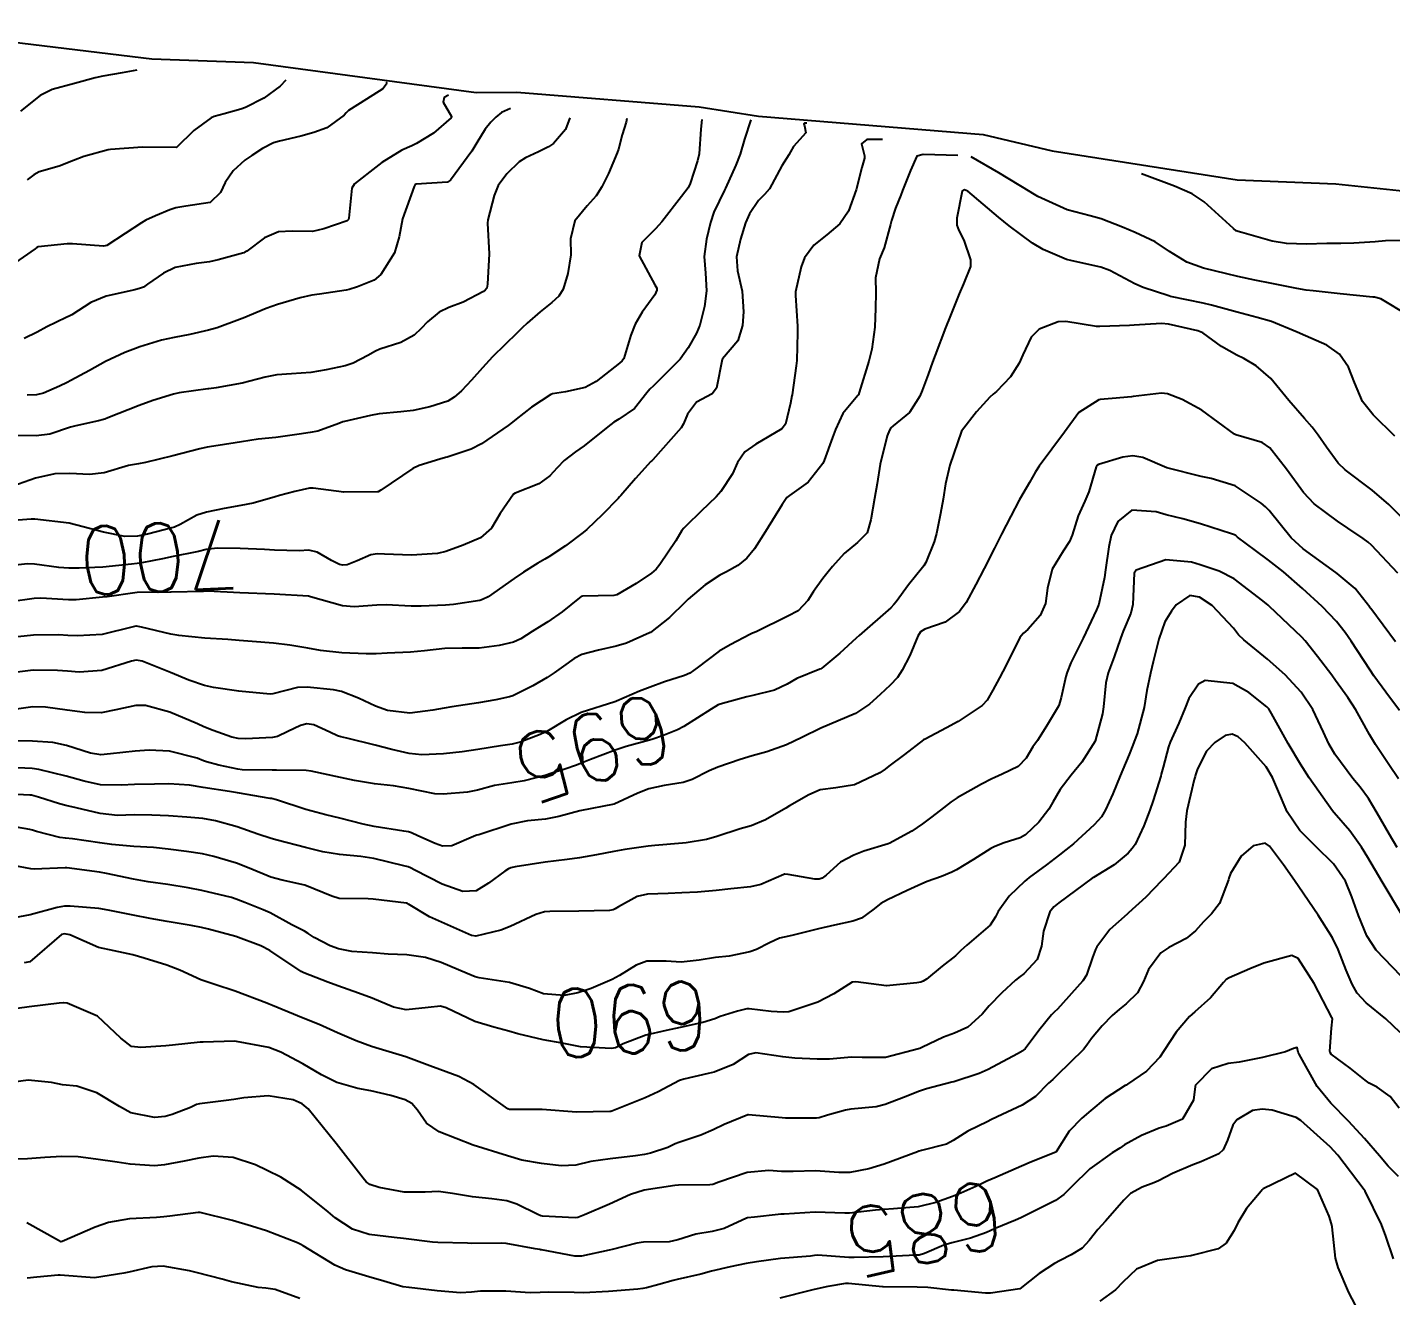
# Model space of a CAD drawing. Header units: metres. Extents: x 292545 to 299085, y 7450245 to 7463078.
# Drawn here: x 294825.5 to 294905.1, y 7462858.7 to 7462932.7 of the extents above; entities that cross this region are included whole.
import ezdxf
from ezdxf.enums import TextEntityAlignment as Align

# ---------------------------------------------------------------- set-up
doc = ezdxf.new("R2010")
doc.units = ezdxf.units.M
for name, color, linetype in [('Area', 45, 'Continuous'), ('Cotas', 45, 'Continuous'), ('Curvas de Nivel 1m', 11, 'Continuous'), ('Curvas de Nivel 5m', 15, 'Continuous')]:
    doc.layers.add(name, color=color, linetype=linetype)
doc.styles.add('Style-STANDARD', font='STANDARD.shx')

msp = doc.modelspace()

# ---------------------------------------------------------------- linework, layer by layer
at = {"layer": 'Area'}
msp.add_polyline3d([(294817.505, 7462932.72, 720.459), (294832.761, 7462930.872, 714.07), (294838.706, 7462930.671, 717.3), (294851.685, 7462928.923, 713.71), (294854.067, 7462928.942, 714.639), (294864.708, 7462928.084, 712.431), (294868.173, 7462927.534, 709.781), (294881.275, 7462926.47, 715.113), (294885.293, 7462925.504, 704.414), (294896.088, 7462923.814, 714.881), (294901.856, 7462923.59, 698.4), (294909.247, 7462922.816, 706.163)], dxfattribs=at)
at = {"layer": 'Curvas de Nivel 1m', "flags": 128}
for points, elevation in [([(294831.883, 7462930.21), (294831.028, 7462930.053), (294829.91, 7462929.87), (294829.453, 7462929.762), (294828.249, 7462929.433), (294826.942, 7462929.097), (294826.242, 7462928.739), (294825.105, 7462927.817)], 708), ([(294846.473, 7462929.52), (294846.452, 7462929.501), (294846.464, 7462929.461), (294846.445, 7462929.373), (294846.249, 7462929.134), (294845.297, 7462928.525), (294844.236, 7462927.87), (294844.099, 7462927.727), (294843.988, 7462927.592), (294842.978, 7462926.846), (294842.217, 7462926.577), (294841.469, 7462926.366), (294840.209, 7462926.074), (294839.872, 7462925.979), (294839.221, 7462925.65), (294838.608, 7462925.246), (294838.196, 7462924.957), (294837.504, 7462924.352), (294837.055, 7462923.671), (294836.765, 7462923.086), (294836.171, 7462922.497), (294834.755, 7462922.287), (294834.168, 7462922.182), (294833.819, 7462922.06), (294832.99, 7462921.722), (294832.422, 7462921.464), (294832.157, 7462921.308), (294831.21, 7462920.681), (294830.136, 7462919.984), (294829.954, 7462919.944), (294828.137, 7462920.082), (294827.835, 7462920.085), (294826.135, 7462919.913), (294826.057, 7462919.878), (294825.956, 7462919.803), (294824.12, 7462918.503)], 706), ([(294840.583, 7462929.64), (294840.249, 7462929.289), (294839.302, 7462928.589), (294838.237, 7462928.042), (294837.956, 7462927.942), (294836.984, 7462927.672), (294836.399, 7462927.51), (294836.229, 7462927.439), (294835.221, 7462926.692), (294834.203, 7462925.71), (294832.213, 7462925.73), (294830.364, 7462925.595), (294830.21, 7462925.573), (294828.797, 7462925.182), (294828.2, 7462924.948), (294827.368, 7462924.616), (294826.19, 7462924.277), (294825.88, 7462924.112), (294825.497, 7462923.81)], 707), ([(294853.703, 7462927.99), (294853.17, 7462927.75), (294852.836, 7462927.484), (294852.541, 7462927.174), (294852.222, 7462926.78), (294851.731, 7462925.976), (294851.438, 7462925.501), (294850.186, 7462923.798), (294850.014, 7462923.692), (294848.183, 7462923.564), (294848.139, 7462923.541), (294848.074, 7462923.433), (294847.386, 7462921.552), (294847.204, 7462920.497), (294846.935, 7462919.558), (294846.12, 7462918.291), (294845.731, 7462917.96), (294844.76, 7462917.584), (294844.278, 7462917.421), (294844.111, 7462917.376), (294842.557, 7462917.157), (294842.108, 7462917.087), (294841.416, 7462916.93), (294840.102, 7462916.552), (294839.432, 7462916.315), (294838.094, 7462915.751), (294838.031, 7462915.723), (294837.887, 7462915.662), (294836.573, 7462915.188), (294836.083, 7462915.049), (294834.98, 7462914.8), (294834.077, 7462914.619), (294833.336, 7462914.455), (294832.068, 7462914.079), (294831.814, 7462913.987), (294831.19, 7462913.743), (294830.058, 7462913.228), (294829.121, 7462912.701), (294828.046, 7462912.11), (294827.826, 7462912.002), (294827.387, 7462911.787), (294826.454, 7462911.38), (294826.038, 7462911.273), (294825.484, 7462911.255)], 704), ([(294864.863, 7462927.34), (294864.794, 7462926.775), (294864.697, 7462925.345), (294864.612, 7462924.932), (294864.186, 7462923.614), (294864.066, 7462923.352), (294863.677, 7462922.856), (294862.516, 7462921.375), (294862.358, 7462921.179), (294862.157, 7462920.968), (294861.36, 7462920.172), (294861.196, 7462919.389), (294862.116, 7462917.699), (294862.234, 7462917.498), (294862.237, 7462917.378), (294862.109, 7462917.114), (294861.382, 7462916.099), (294860.966, 7462915.391), (294860.712, 7462914.758), (294860.303, 7462913.398), (294860.205, 7462913.255), (294860.06, 7462913.127), (294858.689, 7462912.06), (294858.046, 7462911.694), (294856.904, 7462911.441), (294856.151, 7462911.339), (294856.041, 7462911.301), (294854.928, 7462910.562), (294854.019, 7462909.864), (294853.813, 7462909.676), (294853.566, 7462909.477), (294852.002, 7462908.422), (294851.394, 7462908.111), (294849.994, 7462907.641), (294849.903, 7462907.612), (294849.574, 7462907.524), (294848.369, 7462907.157), (294847.987, 7462906.971), (294846.119, 7462905.712), (294845.973, 7462905.623), (294845.929, 7462905.615), (294843.973, 7462905.59), (294842.187, 7462905.829), (294841.975, 7462905.82), (294841.111, 7462905.629), (294840.211, 7462905.396), (294839.968, 7462905.318), (294838.67, 7462904.945), (294837.96, 7462904.822), (294836.984, 7462904.648), (294835.954, 7462904.436), (294835.394, 7462904.252), (294834.414, 7462903.705), (294834.09, 7462903.56), (294833.941, 7462903.515), (294832.512, 7462903.149), (294831.936, 7462903.031), (294831.201, 7462903.007), (294829.938, 7462903.257), (294827.943, 7462903.78), (294825.946, 7462904.017), (294825.734, 7462904.016), (294823.944, 7462903.884)], 701), ([(294860.473, 7462927.4), (294860.444, 7462927.184), (294860.219, 7462926.45), (294859.994, 7462925.614), (294859.926, 7462925.403), (294859.414, 7462924.184), (294859.033, 7462923.411), (294858.698, 7462922.894), (294858.172, 7462922.304), (294857.443, 7462921.431), (294857.204, 7462920.377), (294857.209, 7462919.434), (294857.043, 7462918.357), (294856.761, 7462917.44), (294856.513, 7462917.038), (294856.101, 7462916.654), (294855.433, 7462916.116), (294854.675, 7462915.464), (294854.369, 7462915.178), (294854.077, 7462914.896), (294852.652, 7462913.491), (294852.056, 7462912.848), (294851.418, 7462912.138), (294850.833, 7462911.512), (294850.416, 7462911.137), (294850.034, 7462910.914), (294848.99, 7462910.569), (294848.025, 7462910.366), (294847.293, 7462910.282), (294846.022, 7462910.169), (294845.526, 7462910.07), (294844.015, 7462909.716), (294843.915, 7462909.691), (294843.672, 7462909.593), (294842.462, 7462909.152), (294842.008, 7462909.07), (294841.36, 7462908.974), (294840.004, 7462908.787), (294838.973, 7462908.68), (294838.002, 7462908.529), (294836.645, 7462908.326), (294835.998, 7462908.225), (294835.563, 7462908.131), (294833.993, 7462907.71), (294832.396, 7462907.319), (294831.988, 7462907.256), (294831.401, 7462907.153), (294829.983, 7462906.726), (294829.129, 7462906.621), (294827.982, 7462906.689), (294827.106, 7462906.665), (294825.979, 7462906.412), (294824.324, 7462905.825)], 702), ([(294870.983, 7462927.12), (294870.851, 7462927.118), (294870.802, 7462927.083), (294870.848, 7462926.962), (294870.933, 7462926.562), (294870.21, 7462925.763), (294870.027, 7462925.461), (294869.934, 7462925.284), (294869.533, 7462924.627), (294868.801, 7462923.301), (294868.522, 7462922.961), (294868.172, 7462922.608), (294867.642, 7462921.834), (294867.415, 7462921.317), (294867.121, 7462920.348), (294866.883, 7462919.323), (294866.944, 7462918.502), (294867.219, 7462917.319), (294867.298, 7462916.115), (294867.231, 7462915.319), (294866.967, 7462914.428), (294866.063, 7462913.368), (294866.048, 7462913.345), (294865.717, 7462911.663), (294865.46, 7462911.336), (294864.54, 7462910.841), (294864.025, 7462910.156), (294863.783, 7462909.586), (294863.644, 7462909.356), (294861.994, 7462907.474), (294861.947, 7462907.427), (294861.891, 7462907.381), (294860.981, 7462906.392), (294860.123, 7462905.398), (294860.052, 7462905.319), (294859.97, 7462905.234), (294859.072, 7462904.297), (294858.153, 7462903.427), (294857.941, 7462903.249), (294856.913, 7462902.46), (294855.927, 7462901.823), (294855.69, 7462901.687), (294855.292, 7462901.456), (294854.45, 7462900.93), (294853.914, 7462900.563), (294852.384, 7462899.493), (294852.069, 7462899.329), (294851.9, 7462899.283), (294850.37, 7462899.041), (294849.895, 7462899.003), (294848.485, 7462898.943), (294847.894, 7462898.941), (294846.435, 7462899.022), (294845.895, 7462899.01), (294844.578, 7462898.897), (294843.894, 7462898.964), (294842.027, 7462899.492), (294841.901, 7462899.521), (294839.903, 7462899.64), (294837.904, 7462899.723), (294836.031, 7462899.815), (294835.904, 7462899.812), (294835.79, 7462899.805), (294833.903, 7462899.767), (294833.849, 7462899.765), (294831.903, 7462899.739), (294831.768, 7462899.732), (294830.156, 7462899.499), (294829.898, 7462899.464), (294828.354, 7462899.317), (294827.896, 7462899.315), (294826.292, 7462899.409), (294825.897, 7462899.396), (294824.513, 7462899.204)], 699), ([(294857.153, 7462927.44), (294856.913, 7462926.749), (294856.21, 7462925.947), (294855.91, 7462925.75), (294855.327, 7462925.459), (294854.564, 7462925.101), (294854.197, 7462924.862), (294853.49, 7462924.177), (294852.983, 7462923.482), (294852.751, 7462922.911), (294852.374, 7462921.488), (294852.359, 7462921.289), (294852.451, 7462919.495), (294852.359, 7462917.74), (294852.304, 7462917.497), (294852.22, 7462917.389), (294852.11, 7462917.307), (294850.94, 7462916.672), (294850.101, 7462916.361), (294849.535, 7462916.089), (294848.846, 7462915.532), (294848.487, 7462915.136), (294848.081, 7462914.759), (294847.302, 7462914.325), (294846.068, 7462913.932), (294845.81, 7462913.829), (294845.373, 7462913.577), (294844.517, 7462913.127), (294844.057, 7462912.968), (294842.931, 7462912.724), (294842.053, 7462912.573), (294840.919, 7462912.494), (294840.051, 7462912.448), (294839.389, 7462912.307), (294838.046, 7462911.947), (294836.518, 7462911.683), (294836.1, 7462911.631), (294836.042, 7462911.623), (294834.359, 7462911.386), (294834.039, 7462911.322), (294832.819, 7462910.938), (294832.032, 7462910.653), (294830.199, 7462909.931), (294830.024, 7462909.859), (294829.952, 7462909.832), (294829.654, 7462909.764), (294828.324, 7462909.471), (294828.017, 7462909.383), (294826.818, 7462908.984), (294826.009, 7462908.892), (294824.915, 7462908.91)], 703), ([(294875.393, 7462926.18), (294874.479, 7462926.167), (294874.168, 7462925.916), (294874.357, 7462925.228), (294874.352, 7462925.078), (294874.196, 7462924.532), (294873.856, 7462923.235), (294873.421, 7462921.984), (294872.909, 7462921.249), (294872.146, 7462920.605), (294871.394, 7462920.014), (294870.845, 7462919.273), (294870.654, 7462918.749), (294870.328, 7462917.278), (294870.316, 7462917.071), (294870.433, 7462915.276), (294870.445, 7462914.911), (294870.398, 7462913.277), (294870.363, 7462912.974), (294870.123, 7462911.279), (294870.111, 7462911.21), (294870.036, 7462910.798), (294869.745, 7462909.556), (294869.532, 7462909.287), (294868.004, 7462908.39), (294867.36, 7462907.956), (294866.943, 7462907.32), (294866.652, 7462906.658), (294865.976, 7462905.631), (294865.833, 7462905.473), (294865.69, 7462905.333), (294864.82, 7462904.481), (294863.947, 7462903.633), (294863.803, 7462903.495), (294863.693, 7462903.354), (294863.34, 7462902.762), (294862.411, 7462901.375), (294862.188, 7462901.108), (294861.915, 7462900.875), (294861.018, 7462900.277), (294859.896, 7462899.61), (294859.732, 7462899.566), (294857.895, 7462899.537), (294857.818, 7462899.507), (294857.724, 7462899.432), (294856.718, 7462898.608), (294855.879, 7462898.032), (294855.518, 7462897.814), (294854.96, 7462897.459), (294854.298, 7462897.036), (294853.867, 7462896.84), (294853.026, 7462896.644), (294851.863, 7462896.504), (294850.884, 7462896.489), (294849.863, 7462896.484), (294848.668, 7462896.345), (294847.86, 7462896.256), (294846.493, 7462896.194), (294845.859, 7462896.164), (294845.277, 7462896.158), (294843.859, 7462896.22), (294842.615, 7462896.363), (294841.862, 7462896.502), (294840.826, 7462896.667), (294839.864, 7462896.78), (294838.626, 7462896.892), (294837.866, 7462896.949), (294837.192, 7462896.995), (294835.867, 7462897.084), (294834.347, 7462897.226), (294833.869, 7462897.318), (294832.159, 7462897.727), (294831.874, 7462897.781), (294831.825, 7462897.779), (294831.672, 7462897.733), (294829.868, 7462897.3), (294828.433, 7462897.208), (294827.868, 7462897.24), (294827.348, 7462897.268), (294825.867, 7462897.257), (294824.575, 7462897.113)], 698), ([(294879.803, 7462925.24), (294877.78, 7462925.301), (294877.4, 7462925.198), (294877.041, 7462924.355), (294876.571, 7462923.206), (294876.465, 7462922.921), (294876.167, 7462922.163), (294875.919, 7462921.449), (294875.864, 7462921.213), (294875.5, 7462919.856), (294875.218, 7462919.219), (294874.996, 7462918.101), (294875.002, 7462917.227), (294874.996, 7462916.33), (294874.957, 7462915.227), (294874.787, 7462913.946), (294874.609, 7462913.232), (294874.045, 7462911.403), (294874.001, 7462911.283), (294873.968, 7462911.241), (294873.094, 7462910.182), (294872.656, 7462909.254), (294872.48, 7462908.784), (294871.995, 7462907.445), (294871.941, 7462907.313), (294871.917, 7462907.261), (294871.058, 7462906.188), (294869.965, 7462905.411), (294869.818, 7462905.282), (294869.54, 7462904.867), (294868.572, 7462903.301), (294867.933, 7462902.288), (294867.489, 7462901.752), (294866.959, 7462901.32), (294866.301, 7462900.942), (294865.914, 7462900.75), (294865.054, 7462900.194), (294864.065, 7462899.357), (294863.891, 7462899.188), (294862.965, 7462898.286), (294861.873, 7462897.414), (294861.852, 7462897.401), (294861.807, 7462897.381), (294860.47, 7462896.791), (294859.865, 7462896.602), (294858.827, 7462896.38), (294857.86, 7462896.13), (294857.404, 7462895.888), (294856.784, 7462895.441), (294856.243, 7462895.05), (294855.843, 7462894.789), (294854.995, 7462894.299), (294853.827, 7462893.711), (294853.644, 7462893.654), (294852.846, 7462893.485), (294851.821, 7462893.301), (294850.269, 7462893.065), (294849.818, 7462892.992), (294849.159, 7462892.872), (294847.815, 7462892.71), (294846.523, 7462892.856), (294845.818, 7462893.118), (294844.816, 7462893.58), (294843.829, 7462893.964), (294843.368, 7462894.059), (294841.832, 7462894.216), (294841.26, 7462894.197), (294839.826, 7462893.827), (294839.663, 7462893.804), (294837.836, 7462893.99), (294836.36, 7462894.204), (294835.839, 7462894.309), (294834.921, 7462894.62), (294833.847, 7462895.072), (294832.198, 7462895.727), (294831.853, 7462895.788), (294831.575, 7462895.734), (294829.847, 7462895.188), (294828.525, 7462895.094), (294827.847, 7462895.146), (294827.255, 7462895.196), (294825.847, 7462895.215), (294824.605, 7462895.063)], 697), ([(294906.093, 7462915.894), (294904.479, 7462916.876), (294904.104, 7462916.966), (294904.003, 7462916.982), (294902.107, 7462917.171), (294900.537, 7462917.343), (294900.118, 7462917.388), (294899.584, 7462917.47), (294898.121, 7462917.766), (294897.121, 7462917.962), (294896.125, 7462918.188), (294895.486, 7462918.339), (294894.13, 7462918.659), (294893.16, 7462919.01), (294892.139, 7462919.638), (294891.305, 7462920.193), (294890.15, 7462920.752), (294889.395, 7462921.058), (294888.16, 7462921.541), (294887.517, 7462921.722), (294886.168, 7462922.067), (294884.456, 7462922.838), (294884.181, 7462923.012), (294884.019, 7462923.122), (294882.194, 7462924.237), (294880.583, 7462925.16)], 697), ([(294906.147, 7462920.288), (294904.757, 7462920.264), (294904.146, 7462920.197), (294902.911, 7462920.127), (294902.145, 7462920.11), (294901.336, 7462920.104), (294900.144, 7462920.075), (294898.98, 7462920.106), (294898.146, 7462920.249), (294896.374, 7462920.745), (294896.151, 7462920.801), (294896.029, 7462920.85), (294895.874, 7462920.974), (294894.176, 7462922.528), (294893.467, 7462923.007), (294892.441, 7462923.456), (294890.513, 7462924.17)], 698), ([(294905.301, 7462908.867), (294904.025, 7462910.101), (294903.401, 7462910.886), (294902.941, 7462912), (294902.592, 7462912.895), (294902.07, 7462913.638), (294901.333, 7462914.168), (294900.081, 7462914.708), (294899.589, 7462914.935), (294898.092, 7462915.545), (294897.265, 7462915.789), (294896.1, 7462916.101), (294894.588, 7462916.51), (294894.107, 7462916.627), (294892.212, 7462917.019), (294892.113, 7462917.044), (294890.605, 7462917.53), (294890.12, 7462917.743), (294888.672, 7462918.521), (294888.13, 7462918.73), (294886.471, 7462919.087), (294886.134, 7462919.178), (294884.779, 7462919.75), (294884.143, 7462920.133), (294882.799, 7462921.134), (294882.16, 7462921.644), (294880.387, 7462923.158), (294880.184, 7462923.231), (294880.04, 7462923.162), (294879.744, 7462921.582), (294879.732, 7462921.166), (294879.854, 7462920.868), (294880.144, 7462920.302), (294880.527, 7462919.156), (294880.531, 7462918.754), (294880.119, 7462917.748), (294879.87, 7462917.164), (294879.366, 7462915.899), (294879.079, 7462915.175), (294878.469, 7462913.586), (294878.322, 7462913.186), (294878.056, 7462912.463), (294877.714, 7462911.525), (294877.585, 7462911.195), (294876.982, 7462910.247), (294876.017, 7462909.471), (294875.88, 7462909.347), (294875.799, 7462909.213), (294875.674, 7462908.88), (294875.263, 7462907.221), (294875.098, 7462906.101), (294874.934, 7462905.225), (294874.71, 7462903.989), (294874.512, 7462903.231), (294873.937, 7462902.653), (294873.165, 7462902.013), (294872.485, 7462901.254), (294872.226, 7462900.949), (294871.913, 7462900.568), (294871.371, 7462899.795), (294871.043, 7462899.268), (294870.481, 7462898.68), (294869.884, 7462898.361), (294868.024, 7462897.457), (294867.874, 7462897.392), (294867.813, 7462897.371), (294867.705, 7462897.312), (294866.505, 7462896.685), (294865.863, 7462896.314), (294864.593, 7462895.349), (294864.158, 7462895.045), (294863.846, 7462894.905), (294862.683, 7462894.528), (294861.836, 7462894.219), (294861.231, 7462893.987), (294859.888, 7462893.399), (294859.844, 7462893.378), (294859.823, 7462893.373), (294859.78, 7462893.358), (294857.816, 7462892.746), (294856.944, 7462892.306), (294855.805, 7462891.636), (294855.684, 7462891.572), (294855.42, 7462891.454), (294854.26, 7462891.004), (294853.797, 7462890.895), (294853.114, 7462890.798), (294851.794, 7462890.582), (294850.865, 7462890.437), (294849.791, 7462890.328), (294848.528, 7462890.276), (294847.791, 7462890.341), (294846.776, 7462890.577), (294845.796, 7462890.833), (294844.136, 7462891.25), (294843.8, 7462891.329), (294843.597, 7462891.389), (294843.156, 7462891.6), (294842.212, 7462892.019), (294841.807, 7462892.074), (294841.441, 7462891.989), (294840.705, 7462891.631), (294840.09, 7462891.347), (294839.799, 7462891.29), (294838.253, 7462891.201), (294837.798, 7462891.216), (294837.43, 7462891.296), (294836.341, 7462891.682), (294835.806, 7462891.901), (294835.426, 7462892.077), (294833.819, 7462892.764), (294832.397, 7462893.151), (294831.824, 7462893.153), (294830.675, 7462892.892), (294829.817, 7462892.731), (294828.848, 7462892.739), (294827.819, 7462892.875), (294826.564, 7462893.057), (294825.822, 7462893.066), (294824.725, 7462892.915)], 696), ([(294905.463, 7462900.865), (294903.937, 7462902.499), (294903.732, 7462902.674), (294903.441, 7462902.888), (294902.551, 7462903.503), (294901.953, 7462903.905), (294900.593, 7462904.924), (294899.973, 7462905.578), (294898.98, 7462906.94), (294898.005, 7462908.179), (294897.548, 7462908.497), (294896.013, 7462908.948), (294895.948, 7462908.981), (294894.027, 7462910.388), (294892.89, 7462911.011), (294892.038, 7462911.338), (294891.688, 7462911.375), (294890.035, 7462911.178), (294889.922, 7462911.163), (294888.8, 7462911.062), (294888.106, 7462910.996), (294888.032, 7462910.978), (294886.859, 7462910.247), (294886.013, 7462909.09), (294884.538, 7462907.112), (294884.326, 7462906.777), (294883.979, 7462906.169), (294883.587, 7462905.505), (294883.375, 7462905.126), (294882.884, 7462904.2), (294882.353, 7462903.136), (294882.211, 7462902.866), (294881.935, 7462902.33), (294881.326, 7462901.149), (294880.853, 7462900.211), (294880.287, 7462899.164), (294879.888, 7462898.631), (294879.048, 7462898.011), (294877.877, 7462897.605), (294877.615, 7462897.454), (294877.46, 7462897.194), (294877.002, 7462896.058), (294876.542, 7462895.203), (294876.268, 7462894.784), (294875.84, 7462894.327), (294875.259, 7462893.791), (294874.642, 7462893.228), (294873.817, 7462892.688), (294872.814, 7462892.249), (294871.809, 7462891.828), (294870.684, 7462891.277), (294869.799, 7462890.85), (294868.645, 7462890.45), (294867.792, 7462890.213), (294867.102, 7462890.005), (294865.785, 7462889.561), (294865.291, 7462889.337), (294864.3, 7462888.828), (294863.772, 7462888.654), (294862.665, 7462888.476), (294861.766, 7462888.278), (294861.119, 7462888.03), (294859.753, 7462887.4), (294857.749, 7462887.003), (294856.506, 7462886.682), (294855.744, 7462886.526), (294854.693, 7462886.417), (294853.74, 7462886.23), (294851.847, 7462885.612), (294851.734, 7462885.58), (294851.674, 7462885.561), (294851.539, 7462885.502), (294850.276, 7462884.966), (294849.727, 7462884.949), (294849.294, 7462885.092), (294848.288, 7462885.542), (294847.912, 7462885.725), (294847.735, 7462885.787), (294847.464, 7462885.824), (294845.738, 7462886.083), (294845.096, 7462886.219), (294843.743, 7462886.568), (294842.916, 7462886.774), (294841.748, 7462887.084), (294840.037, 7462887.637), (294839.754, 7462887.714), (294839.666, 7462887.729), (294837.759, 7462888.055), (294837.294, 7462888.133), (294835.763, 7462888.371), (294834.967, 7462888.496), (294833.766, 7462888.584), (294832.921, 7462888.567), (294831.765, 7462888.548), (294831.004, 7462888.508), (294829.764, 7462888.516), (294828.809, 7462888.728), (294827.772, 7462889.036), (294826.164, 7462889.417), (294825.778, 7462889.468), (294824.049, 7462889.558)], 694), ([(294905.334, 7462896.865), (294903.892, 7462898.81), (294903.864, 7462898.851), (294903.841, 7462898.881), (294902.981, 7462899.971), (294901.922, 7462900.86), (294901.854, 7462900.911), (294899.937, 7462902.298), (294899.242, 7462902.937), (294897.959, 7462904.531), (294897.755, 7462904.747), (294897.493, 7462904.957), (294895.978, 7462905.963), (294894.585, 7462906.393), (294893.986, 7462906.514), (294891.993, 7462907.02), (294890.581, 7462907.623), (294890, 7462907.719), (294889.419, 7462907.635), (294887.994, 7462907.214), (294887.909, 7462907.156), (294887.865, 7462907.071), (294887.431, 7462905.616), (294887.209, 7462905.078), (294886.823, 7462904.212), (294886.461, 7462903.085), (294886.314, 7462902.712), (294885.934, 7462902.157), (294885.291, 7462901.099), (294885.025, 7462899.99), (294884.908, 7462899.11), (294884.606, 7462898.392), (294883.878, 7462897.59), (294883.624, 7462897.374), (294883.412, 7462897.125), (294882.905, 7462896.088), (294882.429, 7462895.134), (294882.22, 7462894.764), (294881.836, 7462894.037), (294881.516, 7462893.456), (294881.222, 7462893.149), (294879.813, 7462892.213), (294879.136, 7462891.851), (294877.891, 7462891.189), (294877.834, 7462891.158), (294877.802, 7462891.137), (294876.692, 7462890.299), (294875.779, 7462889.601), (294875.559, 7462889.43), (294875.245, 7462889.218), (294873.766, 7462888.512), (294872.671, 7462888.349), (294871.768, 7462888.233), (294871.105, 7462887.928), (294869.982, 7462887.287), (294869.752, 7462887.156), (294868.572, 7462886.474), (294867.741, 7462886.134), (294867.103, 7462885.953), (294865.735, 7462885.513), (294865.131, 7462885.339), (294863.952, 7462885.135), (294863.729, 7462885.111), (294862.121, 7462884.982), (294861.726, 7462884.936), (294860.372, 7462884.745), (294859.721, 7462884.624), (294858.705, 7462884.428), (294857.715, 7462884.262), (294856.994, 7462884.157), (294855.718, 7462884.001), (294853.967, 7462883.727), (294853.715, 7462883.681), (294853.57, 7462883.626), (294853.357, 7462883.484), (294852.42, 7462882.775), (294851.696, 7462882.344), (294850.906, 7462882.296), (294849.701, 7462882.725), (294848.121, 7462883.544), (294847.853, 7462883.686), (294847.715, 7462883.735), (294847.473, 7462883.795), (294845.719, 7462884.226), (294844.954, 7462884.345), (294843.722, 7462884.453), (294842.735, 7462884.617), (294841.725, 7462884.864), (294840.075, 7462885.291), (294839.73, 7462885.388), (294838.955, 7462885.648), (294837.737, 7462886.074), (294836.481, 7462886.42), (294835.741, 7462886.548), (294834.813, 7462886.628), (294833.743, 7462886.704), (294832.776, 7462886.758), (294831.743, 7462886.763), (294830.754, 7462886.739), (294829.744, 7462886.839), (294828.345, 7462887.176), (294827.748, 7462887.324), (294827.382, 7462887.418), (294826.162, 7462887.804), (294825.754, 7462887.909), (294825.64, 7462887.925), (294823.756, 7462888.014)], 693), ([(294905.56, 7462892.863), (294904.775, 7462893.929), (294904.075, 7462894.878), (294903.848, 7462895.209), (294902.747, 7462896.897), (294902.387, 7462897.412), (294901.884, 7462898.043), (294901.062, 7462898.918), (294899.909, 7462899.973), (294898.794, 7462900.941), (294897.93, 7462901.637), (294897.171, 7462902.198), (294896.123, 7462902.977), (294896.024, 7462903.059), (294895.944, 7462903.104), (294895.76, 7462903.166), (294893.95, 7462903.74), (294892.923, 7462904.04), (294891.956, 7462904.283), (294891.375, 7462904.447), (294889.958, 7462904.547), (294889.123, 7462903.886), (294888.752, 7462903.062), (294888.598, 7462902.401), (294888.421, 7462901.065), (294888.361, 7462900.62), (294888.028, 7462899.069), (294887.993, 7462898.968), (294887.89, 7462898.732), (294887.114, 7462897.081), (294886.398, 7462895.632), (294886.174, 7462895.095), (294886.102, 7462894.844), (294885.831, 7462893.62), (294885.712, 7462893.214), (294885.66, 7462893.102), (294884.974, 7462891.946), (294884.435, 7462891.114), (294884.178, 7462890.735), (294883.787, 7462890.082), (294883.32, 7462889.584), (294882.386, 7462889.134), (294881.96, 7462888.95), (294881.77, 7462888.862), (294881.184, 7462888.565), (294879.759, 7462887.76), (294879.405, 7462887.525), (294878.958, 7462887.178), (294878.287, 7462886.645), (294877.743, 7462886.236), (294877.113, 7462885.822), (294876.008, 7462885.207), (294875.821, 7462885.12), (294875.731, 7462885.088), (294874.316, 7462884.642), (294873.721, 7462884.424), (294872.955, 7462884.007), (294872.117, 7462883.256), (294871.885, 7462883.074), (294871.7, 7462883.01), (294871.449, 7462883.012), (294869.888, 7462883.287), (294869.703, 7462883.315), (294869.681, 7462883.312), (294869.635, 7462883.291), (294868.292, 7462882.709), (294867.696, 7462882.574), (294866.555, 7462882.46), (294865.693, 7462882.347), (294864.597, 7462882.252), (294863.691, 7462882.214), (294862.888, 7462882.171), (294861.691, 7462882.144), (294861.076, 7462881.999), (294859.999, 7462881.397), (294859.801, 7462881.279), (294859.681, 7462881.227), (294859.474, 7462881.196), (294857.68, 7462881.148), (294855.987, 7462881.14), (294855.68, 7462881.115), (294855.18, 7462880.959), (294853.671, 7462880.26), (294853.122, 7462880.032), (294851.665, 7462879.695), (294851.428, 7462879.739), (294849.673, 7462880.502), (294848.966, 7462880.821), (294847.752, 7462881.549), (294847.684, 7462881.59), (294847.627, 7462881.607), (294845.687, 7462881.853), (294845.392, 7462881.869), (294843.688, 7462881.898), (294843.26, 7462882.026), (294841.699, 7462882.668), (294840.369, 7462882.967), (294839.705, 7462883.133), (294838.445, 7462883.653), (294837.716, 7462883.945), (294836.388, 7462884.348), (294835.721, 7462884.496), (294834.788, 7462884.634), (294833.724, 7462884.775), (294832.862, 7462884.861), (294831.725, 7462884.931), (294830.441, 7462885.038), (294829.727, 7462885.133), (294828.136, 7462885.369), (294827.729, 7462885.408), (294827.396, 7462885.452), (294826.032, 7462885.806), (294825.797, 7462885.873), (294825.734, 7462885.887), (294825.64, 7462885.905), (294823.737, 7462886.248)], 692), ([(294905.513, 7462888.863), (294904.953, 7462889.7), (294904.166, 7462890.876), (294903.809, 7462891.459), (294903.311, 7462892.381), (294903.025, 7462892.892), (294902.544, 7462893.613), (294901.84, 7462894.604), (294901.612, 7462894.912), (294900.773, 7462896.007), (294900.058, 7462896.928), (294899.875, 7462897.136), (294897.96, 7462898.949), (294897.894, 7462899.007), (294897.588, 7462899.264), (294895.916, 7462900.541), (294895.053, 7462900.989), (294893.926, 7462901.356), (294893.423, 7462901.51), (294891.929, 7462901.643), (294890.199, 7462901.046), (294890.09, 7462900.878), (294890.013, 7462899.048), (294889.888, 7462898.546), (294889.439, 7462897.493), (294889.281, 7462897.056), (294888.92, 7462895.996), (294888.568, 7462895.063), (294888.431, 7462894.477), (294888.297, 7462893.065), (294888.228, 7462892.657), (294887.803, 7462891.07), (294887.025, 7462889.841), (294886.417, 7462889.09), (294885.764, 7462888.239), (294885.345, 7462887.517), (294885.107, 7462887.106), (294884.522, 7462886.335), (294883.738, 7462885.6), (294883.428, 7462885.431), (294882.501, 7462885.132), (294881.945, 7462884.922), (294881.728, 7462884.807), (294880.713, 7462884.16), (294879.709, 7462883.557), (294879.455, 7462883.424), (294878.848, 7462883.179), (294878.012, 7462882.874), (294877.698, 7462882.747), (294876.837, 7462882.346), (294875.689, 7462881.808), (294875.31, 7462881.601), (294874.836, 7462881.228), (294874.18, 7462880.733), (294873.676, 7462880.557), (294872.595, 7462880.329), (294871.671, 7462880.118), (294870.117, 7462879.733), (294869.666, 7462879.641), (294869.389, 7462879.57), (294868.802, 7462879.299), (294868.046, 7462878.918), (294867.655, 7462878.769), (294866.444, 7462878.529), (294865.65, 7462878.446), (294864.699, 7462878.292), (294863.645, 7462878.171), (294862.782, 7462878.232), (294861.646, 7462878.223), (294861.031, 7462877.998), (294860.057, 7462877.404), (294859.63, 7462877.167), (294858.411, 7462876.636), (294857.622, 7462876.381), (294856.828, 7462876.231), (294855.622, 7462876.322), (294854.805, 7462876.643), (294853.628, 7462876.979), (294851.867, 7462877.261), (294851.631, 7462877.321), (294851.171, 7462877.505), (294849.642, 7462878.152), (294848.733, 7462878.447), (294847.649, 7462878.595), (294846.561, 7462878.65), (294845.65, 7462878.711), (294844.431, 7462878.802), (294843.653, 7462878.95), (294843.181, 7462879.12), (294842.243, 7462879.611), (294841.894, 7462879.845), (294841.667, 7462879.988), (294840.938, 7462880.36), (294839.677, 7462881.05), (294839.266, 7462881.234), (294838.2, 7462881.655), (294837.686, 7462881.859), (294837.408, 7462881.943), (294835.693, 7462882.346), (294834.878, 7462882.515), (294833.698, 7462882.709), (294832.561, 7462882.866), (294831.702, 7462883.014), (294830.123, 7462883.339), (294829.708, 7462883.416), (294827.811, 7462883.679), (294827.711, 7462883.683), (294825.91, 7462883.607), (294825.71, 7462883.615), (294824.667, 7462883.82)], 691), ([(294905.684, 7462880.977), (294904.561, 7462882.871), (294903.724, 7462884.287), (294903.348, 7462884.886), (294902.674, 7462885.828), (294901.753, 7462886.881), (294901.727, 7462886.91), (294901.659, 7462887.006), (294900.304, 7462888.925), (294899.785, 7462889.717), (294899.064, 7462890.937), (294898.091, 7462892.676), (294897.935, 7462892.949), (294897.824, 7462893.079), (294896.78, 7462893.914), (294895.837, 7462894.436), (294894.234, 7462894.601), (294893.837, 7462894.402), (294893.269, 7462893.566), (294893.058, 7462893.008), (294892.7, 7462892.126), (294892.181, 7462891.016), (294892.08, 7462890.736), (294891.781, 7462889.557), (294891.669, 7462889.136), (294891.637, 7462889.031), (294891.197, 7462887.597), (294891.007, 7462887.037), (294890.658, 7462886.127), (294890.138, 7462885.046), (294889.971, 7462884.806), (294889.725, 7462884.531), (294888.916, 7462883.857), (294887.704, 7462883.122), (294887.67, 7462883.103), (294887.63, 7462883.071), (294885.688, 7462881.639), (294885.393, 7462881.396), (294885.165, 7462881.105), (294884.798, 7462879.982), (294884.679, 7462879.11), (294884.429, 7462878.334), (294883.639, 7462877.496), (294883.426, 7462877.332), (294883.169, 7462877.125), (294882.364, 7462876.394), (294881.618, 7462875.63), (294881.206, 7462875.146), (294880.38, 7462874.384), (294879.596, 7462874.028), (294878.966, 7462873.803), (294877.699, 7462873.189), (294877.62, 7462873.153), (294877.582, 7462873.14), (294877.501, 7462873.11), (294875.584, 7462872.619), (294874.208, 7462872.609), (294873.584, 7462872.622), (294872.314, 7462872.521), (294871.582, 7462872.519), (294870.282, 7462872.58), (294869.583, 7462872.658), (294868.002, 7462872.891), (294867.585, 7462872.785), (294866.687, 7462872.208), (294865.569, 7462871.763), (294865.22, 7462871.683), (294863.812, 7462871.356), (294863.562, 7462871.268), (294862.311, 7462870.617), (294861.552, 7462870.251), (294859.609, 7462869.474), (294859.543, 7462869.455), (294859.5, 7462869.454), (294857.543, 7462869.43), (294855.544, 7462869.587), (294853.645, 7462869.579), (294853.544, 7462869.609), (294853.129, 7462869.902), (294851.558, 7462871.035), (294850.688, 7462871.509), (294849.569, 7462871.913), (294848.982, 7462872.118), (294847.579, 7462872.647), (294846.033, 7462873.119), (294845.588, 7462873.249), (294844.693, 7462873.579), (294843.598, 7462874.058), (294842.528, 7462874.532), (294841.606, 7462874.909), (294839.805, 7462875.638), (294839.614, 7462875.724), (294839.473, 7462875.784), (294837.625, 7462876.483), (294836.441, 7462876.872), (294835.635, 7462877.151), (294834.408, 7462877.702), (294833.646, 7462878.003), (294832.323, 7462878.403), (294831.651, 7462878.596), (294830.567, 7462878.838), (294829.656, 7462879.038), (294827.99, 7462879.777), (294827.663, 7462879.829), (294827.488, 7462879.783), (294825.647, 7462878.201), (294825.322, 7462878.138)], 689), ([(294905.638, 7462877.385), (294904.197, 7462878.875), (294903.665, 7462879.703), (294903.171, 7462880.888), (294902.791, 7462881.991), (294902.408, 7462882.899), (294901.718, 7462883.907), (294900.692, 7462884.92), (294899.742, 7462885.859), (294899.003, 7462886.937), (294898.442, 7462888.267), (294898.157, 7462888.946), (294897.782, 7462889.57), (294896.539, 7462890.969), (294896.153, 7462891.321), (294895.808, 7462891.484), (294895.394, 7462891.397), (294894.79, 7462890.99), (294894.299, 7462890.491), (294893.78, 7462889.461), (294893.665, 7462889.111), (294893.636, 7462889.002), (294893.591, 7462888.823), (294893.158, 7462887.009), (294893.072, 7462886.336), (294893.046, 7462885.01), (294892.715, 7462884.018), (294891.802, 7462883.029), (294891.702, 7462882.939), (294890.757, 7462881.975), (294889.763, 7462881.049), (294889.723, 7462881.009), (294889.682, 7462880.976), (294888.66, 7462880.073), (294887.9, 7462879.068), (294887.821, 7462878.908), (294887.653, 7462878.439), (294887.296, 7462877.417), (294887.099, 7462877.078), (294885.616, 7462875.441), (294885.439, 7462875.277), (294885.265, 7462875.103), (294884.515, 7462874.195), (294883.715, 7462873.119), (294883.651, 7462873.051), (294883.582, 7462873), (294883.285, 7462872.829), (294881.571, 7462871.912), (294881.035, 7462871.688), (294879.563, 7462871.198), (294879.541, 7462871.192), (294879.453, 7462871.171), (294877.961, 7462870.784), (294877.557, 7462870.648), (294876.626, 7462870.276), (294875.549, 7462869.865), (294875.034, 7462869.739), (294873.546, 7462869.589), (294873.243, 7462869.546), (294872.197, 7462869.253), (294871.706, 7462869.093), (294871.54, 7462869.074), (294869.75, 7462869.076), (294869.54, 7462869.085), (294867.578, 7462869.274), (294867.542, 7462869.267), (294866.152, 7462868.705), (294865.529, 7462868.401), (294864.795, 7462868.076), (294863.517, 7462867.65), (294863.312, 7462867.566), (294862.868, 7462867.366), (294861.854, 7462867.033), (294861.509, 7462866.959), (294860.996, 7462866.876), (294859.512, 7462866.708), (294858.391, 7462866.54), (294857.507, 7462866.336), (294856.647, 7462866.297), (294855.508, 7462866.425), (294854.35, 7462866.628), (294853.514, 7462866.867), (294851.523, 7462867.5), (294849.531, 7462868.28), (294848.788, 7462868.784), (294848.262, 7462869.539), (294847.928, 7462869.926), (294847.549, 7462870.133), (294846.711, 7462870.399), (294845.554, 7462870.665), (294844.78, 7462870.807), (294843.558, 7462871.152), (294842.676, 7462871.609), (294841.572, 7462872.246), (294840.296, 7462872.919), (294839.586, 7462873.194), (294837.713, 7462873.546), (294837.591, 7462873.556), (294835.767, 7462873.512), (294835.59, 7462873.5), (294833.966, 7462873.327), (294833.587, 7462873.292), (294832.125, 7462873.192), (294831.586, 7462873.258), (294830.953, 7462873.746), (294829.606, 7462875.023), (294827.832, 7462875.778), (294827.613, 7462875.8), (294827.593, 7462875.801), (294827.355, 7462875.784), (294825.611, 7462875.577), (294824.078, 7462875.355)], 688), ([(294905.601, 7462874.08), (294904.775, 7462874.868), (294903.622, 7462875.811), (294903.106, 7462876.367), (294902.8, 7462876.892), (294902.456, 7462877.712), (294901.993, 7462878.905), (294901.663, 7462879.6), (294900.829, 7462880.919), (294899.699, 7462882.567), (294899.441, 7462882.933), (294898.802, 7462883.853), (294897.982, 7462884.948), (294897.734, 7462885.108), (294897.03, 7462884.961), (294896.337, 7462884.358), (294895.708, 7462883.348), (294895.61, 7462883.075), (294895.587, 7462882.981), (294895.071, 7462881.604), (294894.596, 7462880.991), (294894.135, 7462880.536), (294893.668, 7462880.008), (294893.121, 7462879.548), (294892.108, 7462879.023), (294891.65, 7462878.71), (294890.925, 7462877.756), (294890.62, 7462877.04), (294890.281, 7462876.388), (294889.62, 7462875.737), (294889.238, 7462875.432), (294888.805, 7462875.058), (294888.212, 7462874.456), (294887.593, 7462873.711), (294887.33, 7462873.331), (294887.128, 7462873.077), (294885.567, 7462871.554), (294885.331, 7462871.337), (294885.092, 7462871.105), (294884.321, 7462870.346), (294883.55, 7462869.823), (294882.089, 7462869.142), (294881.717, 7462868.97), (294881.539, 7462868.885), (294880.377, 7462868.315), (294879.522, 7462867.761), (294879.128, 7462867.564), (294877.671, 7462867.188), (294877.547, 7462867.155), (294877.512, 7462867.145), (294877.439, 7462867.117), (294875.505, 7462866.397), (294874.604, 7462866.126), (294873.5, 7462865.91), (294872.843, 7462865.903), (294871.5, 7462865.994), (294870.183, 7462865.963), (294869.5, 7462865.969), (294868.775, 7462866.022), (294867.499, 7462865.899), (294865.85, 7462865.335), (294865.492, 7462865.203), (294865.328, 7462865.178), (294863.491, 7462865.169), (294863.279, 7462865.15), (294861.488, 7462864.87), (294860.706, 7462864.612), (294859.479, 7462864.058), (294858.022, 7462863.425), (294857.616, 7462863.284), (294857.47, 7462863.266), (294855.562, 7462863.359), (294855.472, 7462863.375), (294855.28, 7462863.453), (294854.056, 7462864.049), (294853.481, 7462864.24), (294852.603, 7462864.367), (294851.483, 7462864.477), (294850.311, 7462864.685), (294849.486, 7462864.796), (294848.707, 7462864.753), (294847.485, 7462864.75), (294846.025, 7462865.027), (294845.489, 7462865.199), (294845.282, 7462865.364), (294845.098, 7462865.576), (294843.523, 7462867.6), (294841.885, 7462869.617), (294841.546, 7462869.902), (294841.022, 7462870.151), (294839.55, 7462870.374), (294838.138, 7462870.251), (294837.548, 7462870.166), (294837.109, 7462870.113), (294835.545, 7462869.912), (294835.375, 7462869.861), (294835.022, 7462869.695), (294833.961, 7462869.283), (294833.538, 7462869.172), (294832.928, 7462869.111), (294831.539, 7462869.374), (294830.89, 7462869.747), (294829.551, 7462870.546), (294828.383, 7462870.944), (294827.555, 7462871.017), (294826.914, 7462871.147), (294825.558, 7462871.298), (294824.266, 7462871.119)], 687), ([(294905.551, 7462869.65), (294905.022, 7462870.333), (294904.254, 7462870.88), (294903.801, 7462871.122), (294903.567, 7462871.286), (294902.68, 7462871.999), (294901.582, 7462872.815), (294901.521, 7462872.911), (294901.508, 7462872.986), (294901.604, 7462874.328), (294901.651, 7462874.871), (294901.636, 7462874.91), (294901.629, 7462874.925), (294901.613, 7462874.947), (294900.588, 7462876.92), (294899.647, 7462878.383), (294899.279, 7462878.565), (294897.644, 7462878.116), (294896.824, 7462877.785), (294895.636, 7462877.269), (294895.455, 7462877.162), (294895.288, 7462876.983), (294894.53, 7462876.085), (294893.616, 7462875.283), (294893.306, 7462875.005), (294892.527, 7462874.088), (294891.837, 7462873.026), (294891.579, 7462872.624), (294890.802, 7462871.807), (294889.703, 7462871.049), (294889.611, 7462871.001), (294889.562, 7462870.974), (294888.396, 7462870.22), (294887.547, 7462869.525), (294887.033, 7462869.078), (294886.3, 7462868.32), (294885.534, 7462867.1), (294885.513, 7462867.081), (294884.094, 7462866.528), (294883.504, 7462866.27), (294881.946, 7462865.592), (294881.495, 7462865.397), (294881.33, 7462865.316), (294881.014, 7462865.155), (294879.964, 7462864.689), (294879.486, 7462864.501), (294878.514, 7462864.149), (294877.48, 7462863.893), (294876.04, 7462863.773), (294875.478, 7462863.753), (294874.999, 7462863.704), (294873.476, 7462863.522), (294873.196, 7462863.523), (294871.476, 7462863.58), (294869.668, 7462863.48), (294869.475, 7462863.464), (294869.314, 7462863.452), (294867.923, 7462863.305), (294867.521, 7462863.26), (294867.472, 7462863.244), (294866.165, 7462862.627), (294865.46, 7462862.457), (294864.501, 7462862.306), (294863.452, 7462861.97), (294862.949, 7462861.867), (294861.45, 7462861.831), (294861.058, 7462861.777), (294859.624, 7462861.407), (294859.442, 7462861.364), (294857.839, 7462861.026), (294857.439, 7462861.025), (294855.501, 7462861.391), (294855.442, 7462861.4), (294855.397, 7462861.406), (294855.134, 7462861.455), (294853.447, 7462861.756), (294853.153, 7462861.777), (294851.447, 7462861.767), (294851.179, 7462861.77), (294849.447, 7462861.822), (294849.134, 7462861.847), (294847.451, 7462862.056), (294846.898, 7462862.109), (294845.454, 7462862.286), (294844.472, 7462862.594), (294843.469, 7462863.249), (294843.056, 7462863.604), (294841.485, 7462864.876), (294840.285, 7462865.632), (294839.499, 7462866.027), (294838.81, 7462866.343), (294837.509, 7462866.773), (294836.343, 7462866.849), (294835.509, 7462866.733), (294834.644, 7462866.561), (294833.502, 7462866.345), (294832.921, 7462866.299), (294831.503, 7462866.386), (294830.752, 7462866.5), (294829.507, 7462866.684), (294828.471, 7462866.808), (294827.509, 7462866.838), (294826.53, 7462866.773), (294825.506, 7462866.699), (294824.645, 7462866.68)], 686), ([(294905.212, 7462860.863), (294904.769, 7462862.183), (294904.508, 7462862.874), (294903.558, 7462864.823), (294903.514, 7462864.89), (294901.971, 7462866.905), (294901.52, 7462867.396), (294899.807, 7462868.927), (294899.545, 7462869.111), (294898.135, 7462869.538), (294897.549, 7462869.6), (294896.993, 7462869.521), (294896.084, 7462868.975), (294895.843, 7462868.673), (294895.525, 7462867.787), (294895.27, 7462867.229), (294895.017, 7462866.985), (294893.97, 7462866.534), (294893.506, 7462866.355), (294892.321, 7462865.838), (294891.497, 7462865.419), (294891.228, 7462865.3), (294890.548, 7462865.039), (294889.868, 7462864.668), (294889.485, 7462864.286), (294888.419, 7462863.066), (294887.964, 7462862.574), (294887.456, 7462861.927), (294887.044, 7462861.489), (294886.413, 7462861.09), (294885.774, 7462860.762), (294885.438, 7462860.589), (294884.537, 7462860.004), (294883.423, 7462859.12), (294881.695, 7462858.87), (294881.419, 7462858.86), (294879.559, 7462859.03), (294879.421, 7462859.042), (294878.039, 7462859.184), (294877.423, 7462859.219), (294875.443, 7462859.239), (294875.423, 7462859.239), (294875.404, 7462859.24), (294873.425, 7462859.433), (294873.233, 7462859.434), (294872.206, 7462859.252), (294871.421, 7462859.078), (294871.17, 7462859.014), (294869.416, 7462858.577)], 684), ([(294903.4, 7462857.392), (294902.616, 7462858.898), (294901.98, 7462860.362), (294901.832, 7462860.906), (294901.642, 7462862.728), (294901.605, 7462862.909), (294901.47, 7462863.356), (294900.791, 7462864.917), (294899.502, 7462865.854), (294897.615, 7462864.958), (294897.558, 7462864.893), (294897.491, 7462864.815), (294896.64, 7462863.804), (294896.132, 7462862.973), (294895.911, 7462862.522), (294895.451, 7462861.788), (294894.983, 7462861.452), (294893.444, 7462861.058), (294893.397, 7462861.047), (294893.104, 7462861.005), (294891.44, 7462860.76), (294890.215, 7462860.263), (294889.427, 7462859.495), (294889, 7462859.056), (294888.082, 7462858.401)], 683), ([(294841.412, 7462858.551), (294839.97, 7462859.082), (294839.418, 7462859.145), (294838.969, 7462859.197), (294837.422, 7462859.532), (294836.865, 7462859.676), (294835.428, 7462860.044), (294834.968, 7462860.156), (294833.434, 7462860.431), (294832.764, 7462860.389), (294831.428, 7462860.086), (294831.141, 7462860.029), (294829.423, 7462859.76), (294827.425, 7462859.92), (294827.296, 7462859.92), (294826.062, 7462859.804), (294825.499, 7462859.733)], 684)]:
    msp.add_lwpolyline(points, dxfattribs=dict(at, elevation=elevation))
at = {"layer": 'Curvas de Nivel 5m', "flags": 128}
for points, elevation in [([(294850.083, 7462928.76), (294849.822, 7462928.631), (294849.758, 7462928.351), (294850.26, 7462927.52), (294850.263, 7462927.489), (294850.232, 7462927.443), (294849.202, 7462926.547), (294848.209, 7462925.942), (294847.94, 7462925.811), (294847.356, 7462925.553), (294846.196, 7462924.84), (294845.49, 7462924.277), (294844.599, 7462923.586), (294844.439, 7462923.328), (294844.27, 7462921.589), (294844.246, 7462921.505), (294844.161, 7462921.435), (294842.796, 7462920.961), (294842.151, 7462920.813), (294840.957, 7462920.822), (294840.15, 7462920.789), (294839.349, 7462920.444), (294838.301, 7462919.658), (294838.201, 7462919.59), (294838.132, 7462919.563), (294836.643, 7462919.16), (294836.126, 7462919.029), (294835.362, 7462918.928), (294834.123, 7462918.704), (294833.456, 7462918.38), (294832.516, 7462917.726), (294832.276, 7462917.564), (294832.111, 7462917.491), (294831.78, 7462917.405), (294830.106, 7462917.022), (294829.217, 7462916.654), (294828.095, 7462915.946), (294827.991, 7462915.883), (294827.776, 7462915.783), (294826.639, 7462915.24), (294826.08, 7462914.94), (294825.324, 7462914.561)], 705), ([(294867.723, 7462927.32), (294867.35, 7462926.185), (294867.086, 7462925.321), (294866.836, 7462924.684), (294866.245, 7462923.329), (294866.226, 7462923.286), (294866.182, 7462923.211), (294865.567, 7462921.938), (294865.366, 7462921.338), (294865.123, 7462920.365), (294865.004, 7462919.341), (294865.081, 7462918.383), (294865.134, 7462917.34), (294865.013, 7462916.428), (294864.734, 7462915.343), (294864.544, 7462914.88), (294864.07, 7462914.009), (294863.589, 7462913.357), (294862.047, 7462911.803), (294861.832, 7462911.596), (294861.659, 7462911.384), (294860.935, 7462910.485), (294860.02, 7462909.856), (294859.732, 7462909.689), (294859.372, 7462909.41), (294858.002, 7462908.301), (294857.492, 7462907.941), (294856.83, 7462907.442), (294856.418, 7462907.017), (294855.984, 7462906.541), (294855.354, 7462906.082), (294853.974, 7462905.53), (294853.879, 7462905.471), (294853.087, 7462904.352), (294852.586, 7462903.49), (294851.937, 7462902.927), (294850.935, 7462902.508), (294849.929, 7462902.144), (294849.435, 7462902.018), (294847.927, 7462901.918), (294846.337, 7462901.973), (294845.927, 7462901.996), (294845.552, 7462901.948), (294844.744, 7462901.582), (294844.156, 7462901.352), (294843.92, 7462901.333), (294843.708, 7462901.381), (294843.255, 7462901.6), (294842.42, 7462902.105), (294841.929, 7462902.203), (294841.371, 7462902.183), (294839.929, 7462902.212), (294839.332, 7462902.243), (294837.929, 7462902.313), (294836.58, 7462902.331), (294835.928, 7462902.245), (294835.482, 7462902.14), (294833.924, 7462901.823), (294833.828, 7462901.807), (294833.393, 7462901.715), (294832.182, 7462901.465), (294831.92, 7462901.432), (294831.582, 7462901.397), (294829.917, 7462901.214), (294828.527, 7462901.164), (294827.917, 7462901.161), (294827.332, 7462901.204), (294825.919, 7462901.404), (294825.521, 7462901.408), (294823.917, 7462901.247)], 700), ([(294905.953, 7462903.862), (294904.939, 7462904.87), (294903.975, 7462905.712), (294902.394, 7462906.896), (294901.997, 7462907.284), (294901.311, 7462908.216), (294900.812, 7462908.918), (294900.476, 7462909.382), (294900.023, 7462909.896), (294899.1, 7462910.939), (294898.052, 7462912.226), (294897.212, 7462912.963), (294896.48, 7462913.386), (294896.069, 7462913.593), (294895.185, 7462914.095), (294894.082, 7462914.889), (294893.796, 7462915.003), (294892.089, 7462915.394), (294891.682, 7462915.433), (294890.087, 7462915.339), (294889.813, 7462915.327), (294888.086, 7462915.261), (294887.887, 7462915.271), (294886.09, 7462915.561), (294885.647, 7462915.539), (294884.54, 7462915.113), (294884.078, 7462914.647), (294883.579, 7462913.614), (294883.367, 7462913.127), (294882.863, 7462912.324), (294882.046, 7462911.462), (294881.865, 7462911.322), (294881.657, 7462911.144), (294880.892, 7462910.29), (294880.013, 7462909.16), (294879.32, 7462907.177), (294879.068, 7462906.088), (294878.943, 7462905.18), (294878.793, 7462904.343), (294878.56, 7462903.184), (294878.424, 7462902.7), (294877.926, 7462901.487), (294877.817, 7462901.298), (294877.731, 7462901.192), (294876.913, 7462900.195), (294876.207, 7462899.207), (294876.065, 7462899.035), (294875.889, 7462898.855), (294874.047, 7462897.237), (294873.871, 7462897.085), (294872.907, 7462896.205), (294871.854, 7462895.32), (294871.818, 7462895.295), (294871.734, 7462895.261), (294870.402, 7462894.717), (294869.84, 7462894.4), (294869.091, 7462894.04), (294867.829, 7462893.725), (294867.491, 7462893.651), (294866.274, 7462893.325), (294865.927, 7462893.224), (294865.821, 7462893.179), (294865.409, 7462892.927), (294863.809, 7462891.926), (294863.439, 7462891.731), (294862.563, 7462891.372), (294861.998, 7462891.181), (294861.8, 7462891.127), (294860.434, 7462890.756), (294859.794, 7462890.541), (294858.36, 7462889.993), (294857.786, 7462889.765), (294857.545, 7462889.673), (294856.871, 7462889.439), (294856.052, 7462889.174), (294855.778, 7462889.09), (294854.489, 7462888.746), (294853.77, 7462888.631), (294852.767, 7462888.486), (294851.764, 7462888.217), (294851.176, 7462888.091), (294849.76, 7462887.967), (294849.288, 7462887.999), (294847.764, 7462888.307), (294846.862, 7462888.464), (294845.768, 7462888.582), (294844.586, 7462888.766), (294843.773, 7462888.94), (294842.069, 7462889.325), (294841.779, 7462889.358), (294840.038, 7462889.379), (294839.779, 7462889.383), (294838.033, 7462889.404), (294837.779, 7462889.431), (294836.677, 7462889.677), (294835.962, 7462889.864), (294835.785, 7462889.927), (294835.408, 7462890.073), (294833.791, 7462890.488), (294832.608, 7462890.545), (294831.79, 7462890.49), (294830.36, 7462890.323), (294829.788, 7462890.268), (294829.192, 7462890.363), (294827.793, 7462890.813), (294826.991, 7462890.989), (294825.796, 7462891.075), (294824.535, 7462891.083)], 695), ([(294905.426, 7462884.863), (294904.98, 7462885.628), (294904.267, 7462886.875), (294903.761, 7462887.714), (294903.267, 7462888.386), (294902.846, 7462888.894), (294901.794, 7462890.306), (294901.44, 7462890.914), (294901.14, 7462891.586), (294900.5, 7462892.923), (294899.833, 7462893.928), (294898.902, 7462894.939), (294897.856, 7462895.85), (294896.48, 7462896.971), (294896.178, 7462897.277), (294895.88, 7462897.653), (294894.642, 7462898.993), (294893.9, 7462899.466), (294893.339, 7462899.568), (294892.536, 7462899.014), (294892.256, 7462898.649), (294891.883, 7462898.027), (294891.519, 7462897.025), (294891.187, 7462895.696), (294891.032, 7462895.032), (294890.832, 7462894.034), (294890.66, 7462893.037), (294890.252, 7462891.488), (294890.092, 7462891.046), (294890.008, 7462890.84), (294889.792, 7462890.299), (294889.416, 7462889.416), (294889.268, 7462889.055), (294888.836, 7462887.986), (294888.42, 7462887.063), (294888.17, 7462886.645), (294887.744, 7462886.178), (294886.552, 7462885.088), (294886.101, 7462884.721), (294885.723, 7462884.43), (294884.968, 7462883.854), (294883.956, 7462883.117), (294883.817, 7462883.003), (294883.701, 7462882.904), (294882.791, 7462882.03), (294882.155, 7462881.135), (294882, 7462880.817), (294881.675, 7462880.334), (294880.325, 7462879.16), (294879.977, 7462878.847), (294879.654, 7462878.549), (294878.875, 7462877.947), (294877.967, 7462877.187), (294877.764, 7462877.057), (294877.631, 7462877.009), (294877.406, 7462876.969), (294875.629, 7462876.8), (294873.838, 7462877.031), (294873.631, 7462877.002), (294872.557, 7462876.317), (294871.619, 7462875.831), (294869.938, 7462875.285), (294869.613, 7462875.251), (294868.905, 7462875.297), (294867.614, 7462875.446), (294867.481, 7462875.444), (294866.934, 7462875.317), (294865.928, 7462875.008), (294865.608, 7462874.877), (294864.918, 7462874.653), (294863.603, 7462874.353), (294862.777, 7462874.192), (294861.598, 7462873.92), (294860.268, 7462873.4), (294859.815, 7462873.182), (294859.589, 7462873.134), (294857.775, 7462873.243), (294857.591, 7462873.273), (294856.708, 7462873.439), (294855.595, 7462873.641), (294854.124, 7462873.998), (294853.6, 7462874.155), (294852.713, 7462874.378), (294851.605, 7462874.713), (294849.934, 7462875.517), (294849.614, 7462875.605), (294848.89, 7462875.531), (294847.611, 7462875.396), (294846.866, 7462875.557), (294845.618, 7462876.075), (294844.826, 7462876.372), (294843.625, 7462876.792), (294843.036, 7462877.008), (294841.642, 7462877.544), (294841.49, 7462877.622), (294839.655, 7462878.848), (294839.136, 7462879.127), (294837.663, 7462879.67), (294836.082, 7462880.099), (294835.668, 7462880.192), (294835.061, 7462880.304), (294833.671, 7462880.545), (294832.675, 7462880.727), (294831.675, 7462880.923), (294830.216, 7462881.216), (294829.678, 7462881.301), (294828.005, 7462881.451), (294827.68, 7462881.443), (294827.25, 7462881.357), (294825.674, 7462880.941), (294824.734, 7462880.758)], 690), ([(294905.501, 7462865.66), (294904.905, 7462866.267), (294904.402, 7462866.877), (294903.528, 7462867.886), (294902.583, 7462868.9), (294901.553, 7462869.947), (294900.769, 7462870.918), (294899.703, 7462872.808), (294899.66, 7462872.929), (294899.587, 7462873.202), (294899.375, 7462873.144), (294898.92, 7462872.94), (294897.579, 7462872.617), (294896.211, 7462872.34), (294895.576, 7462872.268), (294894.603, 7462871.959), (294893.663, 7462870.999), (294893.64, 7462870.921), (294893.554, 7462870.126), (294892.906, 7462869.01), (294891.945, 7462868.615), (294891.535, 7462868.485), (294890.513, 7462868.056), (294889.52, 7462867.507), (294889.239, 7462867.331), (294888.809, 7462867.057), (294887.503, 7462866.109), (294886.453, 7462865.09), (294885.972, 7462864.611), (294885.485, 7462864.274), (294884.715, 7462863.873), (294883.474, 7462863.264), (294883.164, 7462863.125), (294881.976, 7462862.632), (294881.462, 7462862.405), (294880.544, 7462862.072), (294879.452, 7462861.806), (294878.971, 7462861.654), (294877.855, 7462861.186), (294877.546, 7462861.085), (294877.442, 7462861.078), (294877.326, 7462861.076), (294875.441, 7462860.978), (294873.741, 7462860.936), (294873.44, 7462860.949), (294871.627, 7462861.072), (294871.441, 7462861.065), (294871.205, 7462861.028), (294869.439, 7462860.885), (294868.045, 7462860.696), (294867.436, 7462860.586), (294866.518, 7462860.408), (294865.431, 7462860.149), (294864.797, 7462859.978), (294863.426, 7462859.664), (294863.178, 7462859.61), (294862.34, 7462859.371), (294861.631, 7462859.167), (294861.42, 7462859.127), (294861.13, 7462859.094), (294859.418, 7462858.953), (294857.961, 7462858.881), (294857.418, 7462858.892), (294855.934, 7462858.928), (294855.417, 7462858.9), (294854.847, 7462858.889), (294853.418, 7462858.97), (294851.943, 7462858.97), (294851.417, 7462858.917), (294850.785, 7462858.878), (294849.418, 7462859.008), (294847.782, 7462859.184), (294847.42, 7462859.238), (294846.295, 7462859.561), (294845.425, 7462859.814), (294844.064, 7462860.225), (294843.436, 7462860.505), (294841.599, 7462861.619), (294841.454, 7462861.708), (294841.271, 7462861.806), (294839.462, 7462862.505), (294838.574, 7462862.763), (294837.467, 7462863.097), (294835.585, 7462863.576), (294835.472, 7462863.575), (294833.824, 7462863.352), (294833.469, 7462863.313), (294833.036, 7462863.284), (294831.468, 7462863.2), (294830.239, 7462862.979), (294829.462, 7462862.706), (294827.544, 7462861.879), (294827.454, 7462861.866), (294827.317, 7462861.929), (294825.464, 7462862.96)], 685)]:
    msp.add_lwpolyline(points, dxfattribs=dict(at, elevation=elevation))

# ---------------------------------------------------------------- texts
at = {"layer": 'Cotas', "style": 'Style-STANDARD'}
for s, rotation, p in [('700', 182.90833, (294833.192, 7462901.784, 700)), ('695', 199.04698, (294858.556, 7462890.672, 695)), ('690', 183.78398, (294860.679, 7462874.838, 690)), ('685', 192.40671, (294877.887, 7462862.635, 685))]:
    msp.add_text(s, height=4, rotation=rotation, dxfattribs=at).set_placement(p, align=Align.MIDDLE_CENTER)

doc.saveas('drawing.dxf')
